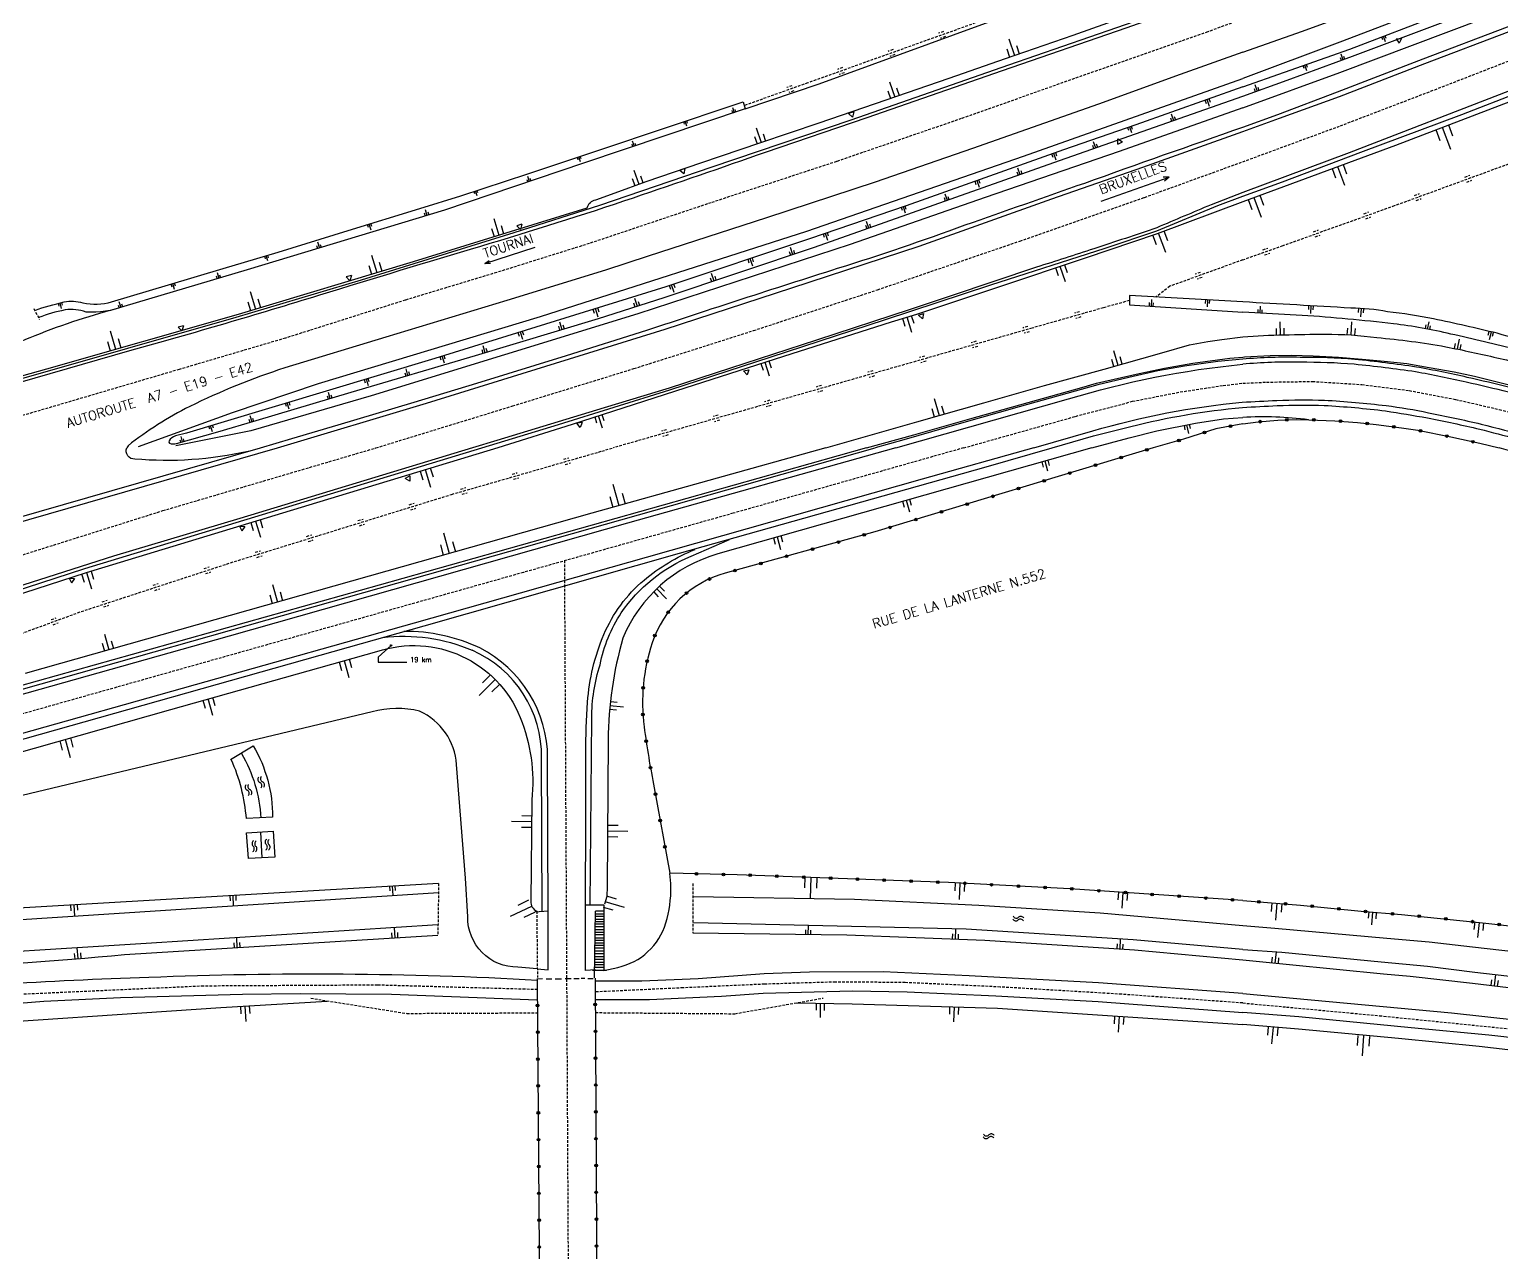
# Model space of a CAD drawing. Header units: millimetres. Extents: x 120999 to 122000, y 130000 to 131001.
# Drawn here: x 121274 to 121548.2, y 130350.1 to 130577.9 of the extents above; entities that cross this region are included whole.
import ezdxf
from ezdxf.enums import TextEntityAlignment as Align

# ---------------------------------------------------------------- set-up
doc = ezdxf.new("R2010")
doc.units = ezdxf.units.MM
doc.linetypes.add('DASHED', pattern=[0.75, 0.5, -0.25])
doc.layers.get('0').update_dxf_attribs({"linetype": 'CONTINUOUS'})
for name, color, linetype in [('W0001', 6, 'DASHED'), ('W0008', 7, 'CONTINUOUS'), ('W0112', 1, 'DASHED'), ('W0211', 2, 'CONTINUOUS'), ('W0220', 5, 'DASHED'), ('W0322', 7, 'CONTINUOUS'), ('W0471', 7, 'CONTINUOUS'), ('W0515', 5, 'CONTINUOUS'), ('W0851', 7, 'CONTINUOUS'), ('W0984', 7, 'CONTINUOUS'), ('W0989', 7, 'CONTINUOUS')]:
    doc.layers.add(name, color=color, linetype=linetype)
doc.styles.get("Standard").update_dxf_attribs({"font": 'romans.shx', "width": 0.85})

# ---------------------------------------------------------------- blocks, each defined once
blk = doc.blocks.new('BI04')
at = {"layer": 'W0471', "color": 0}
for p, q in [((-1, -0.58), (0, 1.15)), ((0, 1.15), (1, -0.58)), ((-1, -0.58), (1, -0.58))]:
    blk.add_line(p, q, dxfattribs=at)
blk = doc.blocks.new('TP15')
at = {"color": 0}
for p, q in [((0, 1), (0, 0)), ((-0.289, 0.5), (-0.289, 0)), ((0.289, 0.5), (0.289, 0))]:
    blk.add_line(p, q, dxfattribs=at)
blk = doc.blocks.new('TP06')
at = {"layer": 'W0220', "color": 0}
for p, q in [((-0.5, 0.5), (0.5, 0.5)), ((-0.5, -0.5), (0.5, -0.5))]:
    blk.add_line(p, q, dxfattribs=at)
blk = doc.blocks.new('OH01')
at = {"layer": 'W0322', "color": 0}
for radius in [0.25, 0.15]:
    blk.add_circle((0, 0), radius, dxfattribs=at)
blk = doc.blocks.new('BI07')
at = {"layer": 'W0851', "color": 0}
blk.add_circle((0, 0), 0.25, dxfattribs=at)
blk = doc.blocks.new('TP12')
at = {"layer": 'W0515', "color": 0}
for centre, start, end in [((-0.5, 0.625), 216.8699, 323.1301), ((0.5, -0.125), 36.8699, 143.1301), ((0.5, -0.625), 36.8699, 143.1301), ((-0.5, 0.125), 216.8699, 323.1301)]:
    blk.add_arc(centre, 0.625, start, end, dxfattribs=at)

msp = doc.modelspace()

# ---------------------------------------------------------------- linework, layer by layer
at = {"layer": 'W0001'}
for points in [[(121500, 130553.29), (121518.2, 130559.99), (121535.78, 130566.72), (121556.15, 130574.63), (121586.7, 130586.59), (121617.19, 130598.96), (121639.09, 130608.05), (121656.59, 130615.45), (121675.07, 130623.43), (121694.2, 130631.77), (121716.45, 130641.8), (121739.41, 130652.34), (121764.19, 130663.93), (121783.78, 130673.48), (121801.93, 130682.53), (121820.81, 130691.89), (121839.67, 130701.33), (121862.94, 130713.2), (121887.42, 130726.21), (121904.5, 130735.32), (121931.09, 130750)], [(121500, 130579.91), (121493.48, 130577.48), (121472.18, 130570.03), (121447.59, 130561.33), (121424.36, 130553.34), (121400.99, 130545.67), (121378.3, 130538.07), (121361.05, 130532.67), (121344.01, 130527.52), (121321.69, 130520.44), (121301.91, 130514.61), (121252.28, 130500)], [(121338.55, 130500), (121364.01, 130507.81), (121386.61, 130514.77), (121408.88, 130521.85), (121432, 130529.45), (121458.51, 130538.53), (121481.71, 130546.66), (121500, 130553.29)], [(121500, 130512.04), (121504.46, 130512.24), (121512.99, 130512.37), (121522.22, 130511.79), (121531.04, 130510.67), (121539.69, 130509.02), (121547.79, 130507.15), (121556.29, 130505.04), (121563.83, 130503.11), (121572.89, 130500.84), (121576.28, 130500)], [(121448.03, 130500), (121462.49, 130504.07), (121468.88, 130505.87), (121479.5, 130508.67), (121488.35, 130510.41), (121496.39, 130511.62), (121500, 130512.04)], [(121448.03, 130500), (121405.1, 130487.82), (121366.01, 130476.79), (121312.62, 130461.72), (121255.1, 130445.48), (121201.43, 130430.32), (121149.53, 130416.42), (121101.28, 130404.88), (121064.6, 130396.99), (121032.17, 130390.64), (121014.04, 130387.13), (121000, 130384.36)], [(121000, 130416.87), (121015.79, 130419.68), (121060.38, 130428.49), (121130.96, 130443.63), (121189.84, 130457.49), (121237.58, 130470.44), (121268.48, 130478.74), (121298.85, 130488.31), (121338.55, 130500)], [(121368.62, 130399.09), (121338.81, 130399.92), (121306.43, 130399.74), (121272.4, 130398.19), (121232.54, 130394.66), (121186.41, 130389.36), (121145.84, 130384.19), (121108.2, 130379.53), (121086.53, 130376.73), (121068.94, 130379.45), (121047.19, 130373.65), (121000, 130360.85)], [(121500, 130396.59), (121477.41, 130398.22), (121454.85, 130399.57), (121437.14, 130400.4), (121424.16, 130400.5), (121410.94, 130400.1), (121395.75, 130399.41), (121379.39, 130398.64)], [(121500, 130396.59), (121508.17, 130395.84), (121525.52, 130394.22), (121551.82, 130391.57), (121582.07, 130387.99), (121611.39, 130383.97), (121639.61, 130379.48), (121668.9, 130374.31), (121699.16, 130368.2), (121731.48, 130361.11), (121759.97, 130354.46), (121785.23, 130348.14), (121811.03, 130341.21), (121837.22, 130333.72), (121861.85, 130326.18), (121885.17, 130318.65), (121911.02, 130309.86), (121933.81, 130301.92), (121950.9, 130295.64), (121964.18, 130290.67), (121974.98, 130286.43), (121987.32, 130281.48), (122000, 130276.37)]]:
    msp.add_lwpolyline(points, dxfattribs=at)
msp.add_lwpolyline([(121356.9, 130250, 0.145243), (121374.68, 130310.35, -0.002797), (121374.43, 130342.77), (121373.7, 130478.96)], format="xyb", dxfattribs=at)
at = {"layer": 'W0008'}
for points in [[(121500, 130559.74), (121506.57, 130562.1), (121517.66, 130566.35), (121533.63, 130572.45), (121549.31, 130578.42), (121567.64, 130585.5), (121581.18, 130590.91), (121601.22, 130599.06), (121623.35, 130608.23), (121644.9, 130617.11), (121665.56, 130626.06), (121687.92, 130635.83), (121697.83, 130640.21), (121710.46, 130645.84), (121735.86, 130657.39), (121753.49, 130665.76), (121782.83, 130680.06), (121805.88, 130691.53), (121840.76, 130708.78), (121851.92, 130714.34), (121867.63, 130722.69), (121900.56, 130740.19), (121918.55, 130750)], [(121941.85, 130750), (121938.5, 130748.11), (121920.63, 130738.29), (121913.87, 130734.36), (121892.84, 130723.07), (121866.54, 130709.12), (121850.76, 130700.78), (121826.09, 130688.54), (121788.57, 130669.78), (121773.89, 130662.54), (121746.77, 130650.06), (121712.16, 130633.83), (121665.78, 130613.56), (121638.36, 130601.91), (121619.39, 130594.17), (121602.58, 130587.17), (121581.15, 130578.64), (121549.7, 130566.52), (121519.84, 130554.96), (121500, 130547.58)], [(121500, 130558.96), (121506.84, 130561.41), (121518.02, 130565.44), (121533.96, 130571.6), (121549.63, 130577.58), (121567.87, 130584.78), (121581.51, 130590.07), (121601.56, 130598.22), (121623.7, 130607.39), (121645.26, 130616.28), (121665.92, 130625.23), (121688.28, 130635), (121698.28, 130639.27), (121710.83, 130645.02), (121736.24, 130656.57), (121753.95, 130664.9), (121783.23, 130679.25), (121806.28, 130690.72), (121841.16, 130707.97), (121852.34, 130713.54), (121868.06, 130721.89), (121900.99, 130739.39), (121920.44, 130750)], [(121407.35, 130563.13), (121421.09, 130567.78), (121451.43, 130578.89), (121484.07, 130590.61), (121500, 130596.4)], [(121500, 130573.69), (121511.15, 130577.64), (121523.04, 130581.94), (121541.35, 130588.81), (121556.07, 130594.64)], [(121320.19, 130500), (121347.94, 130508.35), (121392.44, 130522.1), (121416.02, 130529.8), (121439.74, 130537.57), (121464.48, 130546.36), (121481.41, 130552.26), (121500, 130558.96)], [(121500, 130516.5), (121495.39, 130516.1), (121489.17, 130515.2), (121484.17, 130514.33), (121478.77, 130513.1), (121473.01, 130511.73), (121458.35, 130507.66), (121447.64, 130504.59), (121436.91, 130501.51), (121431.56, 130500)], [(121000, 130424.77), (121046.96, 130433.37), (121122.39, 130448.91), (121153.41, 130456.1), (121195.57, 130466.25), (121209.25, 130469.59), (121266.93, 130484.68), (121320.19, 130500)], [(121000, 130425.65), (121046.79, 130434.23), (121122.2, 130449.76), (121153.21, 130456.95), (121195.36, 130467.1), (121209.03, 130470.43), (121266.7, 130485.52), (121317.03, 130500)], [(121146.88, 130420.31), (121177.91, 130428.39), (121205.93, 130436.2), (121318.3, 130467.99), (121390.33, 130488.34), (121431.56, 130500)], [(121435.38, 130500), (121385.38, 130486), (121311.19, 130464.92), (121233.75, 130443.12), (121196.23, 130432.49), (121153.39, 130420.83)], [(121219.9, 130430.69), (121267.86, 130444.34), (121333.41, 130462.9), (121347.51, 130466.87), (121395.11, 130480.39), (121452.21, 130496.44), (121464.5, 130500)], [(121461.1, 130500), (121440.28, 130494.17), (121388.86, 130479.57), (121345.68, 130467.35), (121267.95, 130445.46), (121221.73, 130432.13)], [(121368.57, 130402.95), (121370.63, 130402.75), (121370.63, 130413.71), (121368.12, 130413.51)], [(121377.62, 130414.88), (121380.99, 130414.88), (121380.99, 130402.75)], [(121379.27, 130401.26), (121379.43, 130413.72)], [(121379.43, 130413.78), (121380.99, 130413.78)], [(121379.4, 130411.31), (121380.99, 130411.31)], [(121379.4, 130410.85), (121380.99, 130410.85)], [(121379.41, 130412.19), (121380.99, 130412.19)], [(121379.41, 130411.76), (121380.99, 130411.76)], [(121379.42, 130412.74), (121380.99, 130412.74)], [(121379.43, 130413.23), (121380.99, 130413.23)], [(121379.36, 130408.31), (121380.99, 130408.31)], [(121379.37, 130408.76), (121380.99, 130408.76)], [(121379.38, 130409.81), (121380.99, 130409.81)], [(121379.38, 130409.35), (121380.99, 130409.35)], [(121379.39, 130410.29), (121380.99, 130410.29)], [(121397.59, 130409.63), (121426.25, 130409.27), (121451.94, 130408.28), (121479.87, 130406.47), (121500, 130404.64)], [(121379.32, 130405.27), (121380.99, 130405.27)], [(121379.33, 130405.79), (121380.99, 130405.79)], [(121379.34, 130406.84), (121380.99, 130406.84)], [(121379.34, 130406.32), (121380.99, 130406.32)], [(121379.35, 130407.36), (121380.99, 130407.36)], [(121379.36, 130407.82), (121380.99, 130407.82)], [(121378.91, 130402.73), (121381.52, 130402.73)], [(121379.3, 130403.74), (121380.99, 130403.74)], [(121379.3, 130403.28), (121380.99, 130403.28)], [(121379.31, 130404.75), (121380.99, 130404.75)], [(121379.31, 130404.2), (121380.99, 130404.2)], [(121500, 130404.64), (121508.71, 130403.76), (121526.25, 130402.01), (121531.19, 130401.56), (121542.8, 130400.29), (121559.8, 130398.21)], [(121368.62, 130401.1), (121369.57, 130401.17)], [(121370.26, 130401.1), (121371.28, 130401.1)], [(121371.93, 130401.11), (121373.08, 130401.11)], [(121373.76, 130401.15), (121374.89, 130401.15)], [(121375.43, 130401.17), (121376.42, 130401.17)], [(121376.8, 130401.21), (121377.46, 130401.21)], [(121378.04, 130401.17), (121379.01, 130401.17)], [(121500, 130398.33), (121473.14, 130400.37), (121449.07, 130401.67), (121433.06, 130402.4), (121419.33, 130402.33), (121410.84, 130402.05), (121398.55, 130401.11), (121388.08, 130400.66), (121379.45, 130400.66)], [(121085.6, 130375.05), (121121.5, 130379.41), (121160.78, 130384.34), (121200.63, 130389.33), (121238.97, 130393.91), (121276.68, 130396.93), (121290.98, 130397.63), (121313.69, 130398.21), (121324.4, 130398.33), (121341.43, 130398.21), (121368.59, 130397.16)], [(121379.37, 130397.24), (121389.47, 130397.24), (121402.93, 130397.87), (121410.69, 130398.45), (121427.3, 130398.88), (121437.49, 130398.66), (121454.03, 130397.94), (121473.08, 130396.87), (121500, 130394.82)], [(121500, 130398.33), (121538.91, 130394.75), (121576.16, 130390.65), (121611.08, 130385.88), (121632.05, 130382.57), (121659.94, 130378), (121692.5, 130371.55), (121716.53, 130366.4), (121739.27, 130361.12), (121756.43, 130357.26), (121778.55, 130351.78), (121800.71, 130345.92), (121824.74, 130339.35), (121844.71, 130333.43), (121876.03, 130323.57), (121912.15, 130311.53), (121938.75, 130302.1), (121949.14, 130298.34), (121970.73, 130290.2), (121983.32, 130285.2), (122000, 130278.41)], [(121558.02, 130389.23), (121545.83, 130390.57), (121531.37, 130391.94), (121510.45, 130393.99), (121500, 130394.82)]]:
    msp.add_lwpolyline(points, dxfattribs=at)
for points in [[(121226.35, 130500), (121234.31, 130502.02), (121257.34, 130507.97), (121292.72, 130518.12, 0.006868), (121328.1, 130528.5, -0.002577), (121358.05, 130537.57, 0.009286), (121386.49, 130546.6, 0.003056), (121411.13, 130555.1), (121430.06, 130561.51), (121455.24, 130570.27), (121478.27, 130578.22), (121488.75, 130581.9), (121495.17, 130584.06), (121500, 130585.93)], [(121500, 130573.69), (121488.37, 130569.55), (121473.17, 130564.02), (121449.68, 130555.76), (121431.53, 130549.47), (121411.29, 130542.83), (121389.26, 130535.73), (121381.32, 130533.13), (121362.92, 130527.42), (121340.36, 130520.63), (121321.54, 130514.88, 0.035901), (121303.84, 130507.7, 0.049273), (121292.36, 130500.4, 0.075368), (121292.14, 130500)], [(121317.03, 130500), (121322.86, 130501.72), (121331.49, 130504.29), (121345.64, 130508.53), (121357.35, 130512.05), (121374.06, 130517.19), (121389, 130521.91, -0.003473), (121424.55, 130533.45, 0.012907), (121448.29, 130541.52, 0.000289), (121470.58, 130549.33, -0.001459), (121500, 130559.74)], [(121500, 130547.58), (121494.12, 130545.27, 0.003199), (121484.02, 130541, -0.002635), (121472.29, 130537.09, -0.003223), (121461.57, 130533.64), (121445.68, 130528.34), (121438.09, 130525.8), (121420.62, 130520.07), (121404.59, 130514.83), (121393.19, 130511.14), (121381.04, 130507.44), (121361.09, 130501.36), (121356.53, 130500)], [(121290.13, 130525.88, 0.033091), (121274.04, 130520.48, 0.013964), (121267.76, 130517.78, -0.137006), (121263.77, 130517.45, 0.05827), (121258.96, 130518.53, 2.41543)], [(121435.38, 130500), (121467.55, 130509.11, -0.050141), (121500, 130515.57)], [(121597.38, 130500, -0.022304), (121581.64, 130503.28, -0.006165), (121571.11, 130505.91, -0.001635), (121562, 130508.18, 0.001216), (121549.76, 130511.25, 0.004888), (121541.85, 130513.13, 0.010985), (121532.37, 130515.06, 0.011285), (121520.88, 130516.47, 0.022684), (121510.72, 130516.86, 0.030022), (121500, 130516.5, 0.030022)], [(121591.99, 130500, -0.013029), (121581.42, 130502.39, -0.006157), (121570.88, 130505.02, -0.001634), (121561.77, 130507.29, 0.001216), (121549.54, 130510.36, 0.004888), (121541.65, 130512.23, 0.010967), (121532.22, 130514.16, 0.011262), (121520.8, 130515.56, 0.022702), (121510.71, 130515.94, 0.030311), (121500, 130515.57, 0.030311)], [(121461.1, 130500), (121472.08, 130503.16, -0.047781), (121499.88, 130508.51, -0.049193)], [(121464.5, 130500), (121472.22, 130502.21), (121479.18, 130504, -0.03784), (121499.94, 130507.53)], [(121499.88, 130508.51, -0.002433), (121506.38, 130508.84, -0.01658), (121515.23, 130508.88, -0.018706), (121526.73, 130507.86, -0.025381), (121534.62, 130506.54, -0.00906), (121544.4, 130504.44, -0.000258), (121561.98, 130499.91, 0.872547)], [(121499.94, 130507.53, -0.002432), (121506.42, 130507.86, -0.016552), (121515.2, 130507.9, -0.018697), (121526.62, 130506.88, -0.005508), (121534.42, 130505.58, -0.009061), (121544.16, 130503.49, 0.002606), (121557.82, 130500, -0.000258)], [(121356.53, 130500), (121313.2, 130486.87), (121289.68, 130479.84), (121261.99, 130471.02), (121242.95, 130464.28, -0.023501), (121238.58, 130462.97), (121227.63, 130459.62), (121190.3, 130449.9), (121139.5, 130437.71), (121096.52, 130428.05), (121064.89, 130421.33)], [(121314.72, 130499.33, -0.078141), (121293.63, 130497.92, -0.575444), (121292.15, 130500, -0.575444)], [(121378.43, 130414.89), (121378.73, 130449.65, -0.072753), (121380.28, 130459.61, -0.091604), (121384.24, 130469.3, -0.142893), (121397.27, 130479.83), (121404.4, 130482.92)], [(121379.43, 130402.74), (121377.55, 130402.66), (121377.62, 130443.2, -0.016924), (121377.96, 130452.6, -0.083418), (121381, 130465.22, -0.117453), (121388.48, 130475.35, -0.079272), (121398, 130481.08, -0.229213)], [(121357.89, 130462.72, 0.113571), (121343.72, 130465.82, -7.932689)], [(121339.74, 130464.66, -0.13345), (121356.46, 130462.3, -0.300417)], [(121369.5, 130413.71), (121369.4, 130442.17, 0.302103), (121356.46, 130462.3, 0.451518)], [(121370.63, 130413.71), (121370.53, 130442.17, 0.282258), (121357.89, 130462.72, 7.367165)], [(121021.51, 130376.78), (121081.52, 130392.83), (121085.26, 130378.14), (121171.91, 130389.36), (121240.33, 130397.93, -0.015272), (121296.23, 130401.4, -0.023853), (121368.61, 130400.87, -3.252177)]]:
    msp.add_lwpolyline(points, format="xyb", dxfattribs=at)
at = {"layer": 'W0112'}
for points in [[(121274.78, 130525.96), (121275.85, 130523.94)], [(121350.22, 130418.88), (121350.07, 130409.24)], [(121397.57, 130418.86), (121397.59, 130409.63)], [(121368.49, 130413.7), (121368.62, 130401.31)], [(121326.39, 130397.48), (121344.28, 130394.65), (121368.62, 130394.76)], [(121379.44, 130394.8), (121405.39, 130394.59), (121421.88, 130397.51)]]:
    msp.add_lwpolyline(points, dxfattribs=at)
at = {"layer": 'W0211'}
for points in [[(121500, 130567.22), (121507.81, 130569.96), (121519.98, 130574.26), (121537.19, 130580.84), (121567.39, 130592.34), (121584.71, 130599.03), (121601.18, 130605.92), (121620.6, 130613.97), (121639.4, 130621.84)], [(121500, 130565.5), (121508.3, 130568.5), (121520.46, 130572.97), (121537.84, 130579.5), (121567.83, 130590.98), (121585.38, 130597.77), (121601.77, 130604.52), (121621.2, 130612.59), (121640.09, 130620.35)], [(121639.82, 130600.18), (121625.3, 130594.17), (121598.71, 130583.24), (121587.18, 130578.67), (121567.43, 130571.18), (121552.84, 130565.66), (121528.44, 130556.3), (121500, 130545.8)], [(121500, 130567.22), (121480.12, 130560.15), (121466.62, 130555.49), (121437.34, 130545.08), (121419.31, 130538.93), (121392.55, 130529.99), (121349.48, 130516.62), (121309.62, 130504.69)], [(121500, 130545.8), (121484.06, 130539.88), (121470.63, 130535.31), (121454.5, 130529.96), (121439.24, 130524.87), (121434.54, 130523.4), (121414.49, 130517.01), (121396.07, 130511.11), (121375.07, 130504.35), (121361.24, 130500)], [(121500, 130527.18), (121478.89, 130528.36), (121478.93, 130526.66), (121500, 130525.26)], [(121422.37, 130500), (121439.28, 130504.83), (121451.77, 130508.37), (121463.07, 130511.59), (121474.17, 130514.68), (121484.94, 130517.73), (121490.11, 130519.18), (121493.48, 130519.83), (121496.09, 130520.21), (121500, 130520.66)], [(121471.91, 130500), (121478.87, 130501.88), (121484.04, 130503.2), (121491.21, 130504.63), (121496.46, 130505.39), (121500, 130505.67)], [(121361.24, 130500), (121326.04, 130489.31), (121284.57, 130476.7), (121259.01, 130468.49), (121241.37, 130462.57), (121236.81, 130461.05), (121198.06, 130450.41), (121166.53, 130442.68), (121139.75, 130436.19), (121089.76, 130425.11), (121068.01, 130420.43)], [(121422.37, 130500), (121378.75, 130487.83), (121273.2, 130457.95)], [(121350.22, 130418.88), (121273, 130414.3), (121222.39, 130411.28), (121198.06, 130409.54), (121158.18, 130404.95), (121121.47, 130399.26), (121092.51, 130393.73)]]:
    msp.add_lwpolyline(points, dxfattribs=at)
for points in [[(121221.58, 130500), (121236.56, 130503.76), (121254.13, 130508.25), (121277.25, 130514.72), (121312.95, 130524.9), (121345.55, 130534.71), (121357.77, 130538.48), (121377.9, 130544.74, -0.287922), (121379.49, 130546.22), (121383.1, 130547.52), (121388.85, 130549.61), (121399.25, 130553.13), (121410.06, 130556.79), (121421.13, 130560.56), (121433.6, 130564.8), (121445.31, 130568.84), (121455.83, 130572.54), (121468.43, 130576.9), (121480.47, 130581.15), (121487.6, 130583.73), (121500, 130588.18)], [(121274.97, 130525.59, -0.031726), (121280.46, 130527.19, -0.124115), (121283.95, 130527.03, 0.124051), (121289.3, 130527.19), (121299.9, 130530.34), (121310.08, 130533.38), (121320.31, 130536.44), (121333.37, 130540.47), (121346.69, 130544.6), (121354.34, 130546.94), (121366.82, 130551.03), (121381.39, 130555.89), (121391.34, 130559.25), (121406.95, 130564.47), (121407.35, 130563.13)], [(121309.62, 130504.69), (121303.27, 130502.75), (121301.17, 130502.25, 0.155118), (121299.99, 130501.28, 0.330188), (121300.06, 130500.87, 0.150238), (121301.38, 130500.79), (121309.06, 130503), (121316.2, 130505.07), (121333.9, 130510.4), (121357.11, 130517.23), (121380.03, 130524.12), (121392.25, 130527.99), (121420.21, 130537.4), (121464.85, 130553.15), (121500, 130565.5)], [(121407.35, 130563.13), (121377.21, 130553.01), (121351.34, 130544.27), (121314.53, 130533.14), (121291.6, 130526.36, -0.105093), (121284.55, 130525.29, 0.124786), (121280.62, 130525.69, 0.039531), (121275.68, 130524.27, 0.039531)], [(121575.43, 130512.88, 0.032605), (121562.66, 130517.16, -0.004794), (121547.38, 130521.34, 0.009464), (121535.57, 130524.02, 0.025584), (121526.98, 130525.35, 0.045822), (121520.15, 130526.03, 0.00083), (121500, 130527.18, 0.00083)], [(121574.66, 130511, 0.043136), (121564.42, 130514.61, -0.009723), (121551.26, 130518.28, 0.005527), (121538.77, 130521.2, 0.03031), (121528.08, 130523.11, 0.013465), (121511.1, 130524.66), (121500, 130525.26)], [(121500, 130520.66, -0.020434), (121507.73, 130521.05, -0.011143), (121515.4, 130521.15, -0.03628), (121525, 130520.55, -0.022546), (121537.85, 130518.84, -0.008002), (121547.36, 130516.78, -0.008681), (121556.73, 130514.47, 0.002195), (121566.8, 130511.69, 0.122467), (121574.66, 130511)], [(121512.29, 130505.25, 0.044754), (121500, 130505.67, 0.044754)], [(121471.91, 130500), (121402.2, 130480.24, 0.22892), (121384.53, 130464.54, 0.066477), (121381.79, 130445.58), (121381.6, 130418.27), (121381.53, 130416.4), (121381.11, 130414.97)], [(121190.43, 130420.25), (121236.53, 130433.19), (121300.35, 130451.27), (121338.73, 130462.06, -0.396839), (121365.41, 130449.79, -0.12188), (121367.58, 130434.41), (121367.37, 130415.55, 0.285377), (121368.49, 130413.7, 0.669391)], [(121368.56, 130402.96), (121364.95, 130403.27, -0.423187), (121355.65, 130412.63), (121355.25, 130419.87), (121353.57, 130441, 0.277252), (121346.67, 130450.94, 0.128325), (121337.81, 130450.8), (121266.83, 130433.88), (121253.5, 130430.73), (121199.66, 130420.36)], [(121380.99, 130402.66), (121383.62, 130403.23, 0.272234), (121392.56, 130411.51, 0.079677), (121393.47, 130418.23, 0.020582), (121393.3, 130420.69, -1.310973)], [(121095.04, 130383.15), (121109.28, 130385.84, -0.01897), (121193.79, 130398.48, -0.017309), (121252.3, 130402.94, 0.013365), (121291.71, 130405.62), (121350.07, 130409.24)]]:
    msp.add_lwpolyline(points, format="xyb", dxfattribs=at)
at = {"layer": 'W0220'}
for points in [[(121500, 130597.21), (121480.97, 130590.27), (121455.14, 130580.91), (121419, 130567.98), (121407.16, 130563.77)], [(121500, 130535.01), (121507.38, 130537.64), (121527.98, 130545.01), (121576.29, 130562.69), (121617.17, 130577.61)], [(121500, 130535.01), (121486.43, 130530.1), (121483.85, 130528.08)], [(121478.91, 130527.44), (121474.05, 130526.09), (121460.79, 130522.31), (121382.72, 130500)], [(121130.28, 130420.39), (121185.41, 130435.9), (121218.19, 130446.22), (121246.33, 130455.85), (121283.64, 130469.51), (121311.45, 130478.6), (121352.64, 130491.33), (121380.63, 130499.4), (121382.72, 130500)]]:
    msp.add_lwpolyline(points, dxfattribs=at)
at = {"layer": 'W0322'}
for points in [[(121899.53, 130750), (121889.16, 130744.42), (121863.09, 130730.32), (121854.01, 130725.56), (121840.79, 130718.46), (121799.62, 130697.81), (121783.62, 130689.82), (121759.97, 130678.42), (121741.18, 130669.44), (121725.18, 130661.8), (121704.86, 130652.64), (121670.79, 130637.29), (121633.57, 130621.4), (121588.98, 130602.9), (121572.7, 130596.43), (121546.99, 130586.64), (121518.13, 130575.6), (121500, 130568.82)], [(121500, 130563.32), (121518.08, 130569.93), (121551.97, 130582.68), (121592.34, 130598.76), (121624.52, 130612.05), (121649.15, 130622.37), (121674.87, 130633.33), (121710.83, 130649.58), (121755.33, 130670.5), (121803.7, 130694.3), (121827.34, 130706.15), (121851.25, 130717.91), (121884.25, 130735.34), (121911.54, 130750)], [(121500, 130546.87), (121507.39, 130549.56), (121522.04, 130555.06), (121540.84, 130562.12), (121584.3, 130578.98), (121615.96, 130591.83), (121633.27, 130598.88), (121669.82, 130614.69), (121708.42, 130631.41), (121755.1, 130653.25), (121788.12, 130668.83), (121813.4, 130681.68), (121857.13, 130703.4), (121900.28, 130726.26), (121943.08, 130750)], [(121500, 130586.4), (121486.55, 130581.72), (121456.35, 130571.3), (121427, 130561.03), (121401.13, 130552.29), (121380.2, 130545.14), (121364.24, 130540.03), (121335.78, 130531.24), (121312.43, 130524.29), (121272.07, 130512.76), (121258.1, 130508.66), (121239.08, 130503.61), (121224.46, 130500)], [(121294.29, 130500.23), (121311.8, 130506.6), (121327.82, 130512.01), (121369.21, 130524.46), (121418.83, 130540.39), (121459.18, 130554.32), (121500, 130568.82)], [(121500, 130563.32), (121476.98, 130555.2), (121452.06, 130546.61), (121426.91, 130537.87), (121387.3, 130524.98), (121337.68, 130509.72), (121315.21, 130503.2), (121301.26, 130500.38)], [(121358.26, 130500), (121372.55, 130504.35), (121393.26, 130510.78), (121412.17, 130516.95), (121433.27, 130523.83), (121453.06, 130530.35), (121474.36, 130537.2), (121483.99, 130540.4), (121495.36, 130545.16), (121500, 130546.87)], [(121429.95, 130500), (121438.72, 130502.44), (121449.18, 130505.39), (121460.04, 130508.44), (121470.04, 130511.25), (121472.76, 130512.07), (121480.7, 130513.88), (121485.45, 130514.86), (121490.71, 130515.8), (121497.62, 130516.69), (121500, 130516.9)], [(121500, 130516.9), (121500.32, 130516.93), (121505.12, 130517.21), (121509.1, 130517.24), (121513.12, 130517.15), (121517.83, 130516.9), (121522.27, 130516.54), (121526.35, 130516.17), (121530.6, 130515.69), (121534.74, 130514.99), (121539.42, 130514.14), (121543.16, 130513.35), (121550.65, 130511.47), (121555.3, 130510.25), (121560.95, 130508.79), (121568.22, 130506.94), (121574.91, 130506.09)], [(121500, 130504.48), (121495.02, 130503.55), (121488.95, 130501.61), (121483.33, 130500)], [(121500, 130504.48), (121502.86, 130504.84), (121506.55, 130505.18), (121509.95, 130505.3), (121512.34, 130505.25), (121517.18, 130505.06), (121521.37, 130504.75), (121524.87, 130504.37), (121529.56, 130503.74), (121532.62, 130503.29), (121538.78, 130502.05), (121544.19, 130500.87), (121547.76, 130500)], [(121065.18, 130420.53), (121089.24, 130425.88), (121153.85, 130440.46), (121223.64, 130458.19), (121247.07, 130464.98), (121260.06, 130469.64), (121284.3, 130477.54), (121358.26, 130500)], [(121429.95, 130500), (121414.11, 130495.56), (121339.13, 130474.44), (121254.11, 130450.57)], [(121555.61, 130497.77), (121547.76, 130500)], [(121500, 130415.67), (121467.82, 130417.88), (121445.19, 130419.04), (121405.84, 130420.48), (121393.26, 130420.75)], [(121500, 130415.67), (121510.8, 130414.84), (121522.06, 130413.69), (121529.61, 130413.09), (121545.31, 130411.49), (121554.65, 130410.43)], [(121369.04, 130341.58), (121368.61, 130401.14)], [(121379.38, 130401.2), (121379.68, 130341.32)]]:
    msp.add_lwpolyline(points, dxfattribs=at)
msp.add_lwpolyline([(121483.33, 130500), (121431.5, 130484.34), (121403.61, 130476.64, 0.250821), (121389.98, 130463.66, 0.112429), (121388.5, 130448.04, 0.017942), (121390.4, 130436.64), (121393.26, 130420.75)], format="xyb", dxfattribs=at)
at = {"layer": 'W0515'}
for points in [[(121311.46, 130441.92), (121315.69, 130444.48, -0.135326), (121319.27, 130431.19), (121314.41, 130430.93, 0.087453), (121311.59, 130441.92, -1.591844)], [(121313.51, 130443.08, -0.117526), (121317.09, 130431.06, -4.609224)], [(121092.98, 130391.36, -0.007093), (121132.7, 130398.63, -0.015231), (121183.82, 130405.43, -0.012355), (121220.63, 130408.93, -0.002399), (121266.68, 130411.77), (121350.2, 130417.15)], [(121350.04, 130411.14), (121295.76, 130407.67), (121252.15, 130404.96), (121214.32, 130402.43), (121186.86, 130399.9, 0.017421), (121148.4, 130395, -0.001448), (121119.76, 130390.42, 0.017917), (121094.34, 130385.49, 0.269276)], [(121085.6, 130375.05), (121085.52, 130373.89), (121086.85, 130369.48, 0.293119), (121090.32, 130368.06), (121124.57, 130374.59), (121157.52, 130380.24), (121183.79, 130383.98), (121223.29, 130388.88), (121256.24, 130392.16), (121309.66, 130395.76), (121329.44, 130396.91)]]:
    msp.add_lwpolyline(points, format="xyb", dxfattribs=at)
msp.add_lwpolyline([(121314.43, 130428.28), (121319.42, 130428.58), (121319.72, 130423.77), (121314.79, 130423.48)], close=True, dxfattribs=at)
for points in [[(121317.04, 130428.4), (121317.28, 130423.65)], [(121397.68, 130416.45), (121427.69, 130415.91), (121450.86, 130414.83), (121473.48, 130413.39), (121500, 130411)], [(121500, 130406.55), (121479.6, 130408.35), (121448.52, 130410.33), (121397.77, 130411.51)], [(121500, 130411), (121506, 130410.52), (121526.83, 130408.65), (121534.77, 130407.97), (121542.81, 130407.06), (121559.74, 130405.11)], [(121500, 130406.55), (121507.27, 130406.03), (121525.78, 130404.25), (121534.45, 130403.48), (121543.26, 130402.34), (121557.33, 130400.75)], [(121416.98, 130396.61), (121427.26, 130396.44), (121454.35, 130395.63), (121500, 130392.58)], [(121555.77, 130387.15), (121544.08, 130388.5), (121529.01, 130390), (121510.43, 130391.69), (121500, 130392.58)]]:
    msp.add_lwpolyline(points, dxfattribs=at)
at = {"layer": 'W0851'}
msp.add_lwpolyline([(121341.36, 130463.19), (121338.98, 130461.01), (121338.98, 130460.1), (121344.3, 130460.1)], dxfattribs=at)
at = {"layer": 'W0984'}
for points in [[(121473.63, 130545.98), (121486.31, 130550.44), (121485.41, 130549.7)], [(121486.31, 130550.44), (121485.16, 130550.45)], [(121358.83, 130534.36), (121368.2, 130537.4)], [(121358.83, 130534.36), (121359.64, 130534.88)], [(121358.83, 130534.36), (121359.9, 130534.41)]]:
    msp.add_lwpolyline(points, dxfattribs=at)

# ---------------------------------------------------------------- block references
at = {"layer": 'W0211'}
for p, xscale, yscale, zscale, rotation in [((121457.48, 130573.11), 3.275147204512635, 3.275147204512635, 3.275147204512635, 19.07962003296206), ((121526.24, 130576.66), 1.106763987909993, 1.106763987909993, 1.106763987909993, 200.9051324034679), ((121518.67, 130572.31), 1.134653927602903, 1.134653927602903, 1.134653927602903, 20.18823513993163), ((121511.58, 130571.29), 1.144528075170448, 1.144528075170448, 1.144528075170448, 199.4800605637371), ((121435.2, 130565.35), 3.009504445193652, 3.009504445193652, 3.009504445193652, 18.99636483944287), ((121502.68, 130566.47), 1.284755076812388, 1.284755076812388, 1.284755076812388, 19.86900096315934), ((121493.39, 130564.87), 1.357071906800275, 1.357071906800275, 1.357071906800275, 199.5590386144815), ((121405.27, 130562.43), 1.010299165802718, 1.010299165802718, 1.010299165802718, 18.55433171660685), ((121487.12, 130560.97), 1.319758436682913, 1.319758436682913, 1.319758436682913, 19.35689554028507), ((121396.16, 130560.86), 0.9825811549525003, 0.9825811549525, 0.9825811549525, 198.5068083221961), ((121410.33, 130556.88), 2.902810470827894, 2.902810470827894, 2.902810470827894, 18.80908908858983), ((121478.95, 130559.75), 1.144829862957447, 1.144829862957447, 1.144829862957447, 199.0725520282074), ((121537.21, 130559.67), 4.365604526509646, 4.365604526509647, 4.365604526509647, 200.9813510900358), ((121386.64, 130556.18), 1.065531505127003, 1.065531505127003, 1.065531505127003, 18.5543317163618), ((121472.58, 130555.87), 1.301660787595853, 1.301660787595853, 1.301660787595853, 19.35689554044664), ((121376.34, 130554.21), 1.002371548461102, 1.002371548461102, 1.002371548461102, 198.4533703106923), ((121464.81, 130554.84), 1.326534961307391, 1.326534961307391, 1.326534961307391, 199.570587536537), ((121367.11, 130549.6), 1.09052299206734, 1.09052299206734, 1.09052299206734, 18.66750524789082), ((121387.52, 130549.13), 2.764499964700359, 2.764499964700359, 2.764499964700359, 20.03606538865087), ((121458.51, 130550.91), 1.301234808674355, 1.301234808674355, 1.301234808674355, 19.42896033309329), ((121517.75, 130552.35), 3.740716968184589, 3.740716968184589, 3.740716968184589, 200.2742945662531), ((121357.1, 130547.85), 0.9545499117163198, 0.9545499117163199, 0.9545499117163199, 198.1340770219693), ((121450.51, 130549.76), 1.331366123258696, 1.331366123258696, 1.331366123258696, 199.5705875364408), ((121444.94, 130546.13), 1.265712324430135, 1.265712324430135, 1.265712324430135, 19.42896033308611), ((121502.17, 130546.6), 3.940091475116851, 3.940091475116851, 3.940091475116851, 200.2742945660959), ((121348.05, 130543.28), 1.192633787799186, 1.192633787799186, 1.192633787799186, 16.81874547765797), ((121361.44, 130539.62), 3.220522144201628, 3.220522144201628, 3.220522144201628, 17.27353607491715), ((121430.32, 130540.97), 1.31888547628896, 1.31888547628896, 1.31888547628896, 19.4289603329897), ((121436.79, 130544.89), 1.235045738497964, 1.235045738497964, 1.235045738497964, 198.8375931418092), ((121337.28, 130541.68), 1.163193305582481, 1.163193305582481, 1.163193305582481, 197.2240751909752), ((121422.27, 130539.94), 1.377750746228112, 1.377750746228112, 1.377750746228112, 198.8375931416297), ((121484.34, 130539.99), 3.853644541226728, 3.853644541226728, 3.853644541226728, 200.3661710215506), ((121328, 130537.22), 1.225841344569156, 1.225841344569156, 1.225841344569156, 16.81874547771585), ((121416.15, 130536.04), 1.417105472504898, 1.417105472504898, 1.417105472504898, 18.59664042545903), ((121318.1, 130535.78), 1.00589179056374, 1.00589179056374, 1.00589179056374, 196.6426631685345), ((121338.68, 130532.64), 3.427862085407098, 3.427862085407098, 3.427862085407098, 16.7382731602445), ((121408.26, 130535.24), 1.455126599660559, 1.455126599660559, 1.455126599660559, 198.4616538257841), ((121466.03, 130533.78), 3.030147182384458, 3.030147182384458, 3.030147182384458, 198.345073541854), ((121309.26, 130531.58), 1.113360260283513, 1.113360260283513, 1.113360260283513, 16.47912616064241), ((121401.47, 130531.1), 1.512146502319887, 1.512146502319887, 1.512146502319887, 18.59664042550984), ((121300.72, 130530.59), 1.121338762244993, 1.121338762244993, 1.121338762244993, 196.6053063657443), ((121316.1, 130525.85), 3.420756960212935, 3.420756960212935, 3.420756960212935, 16.73827316015443), ((121393.62, 130530.35), 1.491110857286965, 1.491110857286965, 1.491110857286965, 198.4616538252694), ((121279.7, 130527.02), 1.082525865186853, 1.082525865186853, 1.082525865186853, 193.6117643761955), ((121291.02, 130526.15), 1.198179711924222, 1.198179711924222, 1.198179711924222, 18.60002369568798), ((121379.45, 130525.93), 1.634514088169052, 1.634514088169052, 1.634514088169052, 197.2446272023596), ((121387.19, 130526.39), 1.547192518754335, 1.547192518754335, 1.547192518754335, 17.59942325980348), ((121482.93, 130526.4), 1.257156275094781, 1.257156275094781, 1.257156275094781, 356.1837146504971), ((121493.5, 130527.54), 1.283019341701163, 1.283019341701163, 1.283019341701163, 176.7893307902122), ((121503.18, 130525.09), 1.333161280972157, 1.333161280972157, 1.333161280972157, 356.8855936399552), ((121512.76, 130526.46), 1.451136661403353, 1.451136661403353, 1.451136661403353, 176.724929745735), ((121522.11, 130525.97), 1.596093511407487, 1.596093511407487, 1.596093511407487, 176.555660172612), ((121373.17, 130522.06), 1.498929677017065, 1.498929677017065, 1.498929677017065, 16.73157563837289), ((121437.5, 130524.33), 3.006018201505271, 3.00601820150527, 3.00601820150527, 197.3347332012647), ((121506.97, 130521.04), 2.462515552907021, 2.462515552907021, 2.462515552907021, 1.011320165507622), ((121520.15, 130521.03), 2.475729059477109, 2.475729059477111, 2.475729059477111, 356.5216963485604), ((121534.4, 130522.14), 1.382568240536428, 1.382568240536428, 1.382568240536428, 349.222204358688), ((121290.02, 130518.36), 3.548809417556108, 3.548809417556108, 3.548809417556108, 15.92102480203264), ((121365.46, 130521.58), 1.448597026317078, 1.448597026317078, 1.448597026317078, 197.2446272025091), ((121539.93, 130518.42), 1.879490131649932, 1.879490131649932, 1.879490131649932, 348.2887693661863), ((121546.33, 130521.6), 1.452061065044866, 1.452061065044866, 1.452061065044866, 166.3105046952134), ((121358.84, 130517.75), 1.405836585829564, 1.405836585829564, 1.405836585829564, 16.73157563802545), ((121476.73, 130515.41), 2.834965842182745, 2.834965842182746, 2.834965842182746, 15.7869929212062), ((121350.89, 130517.06), 1.335139927607458, 1.335139927607458, 1.335139927607458, 197.2446272022931), ((121411.05, 130515.91), 2.687980242320131, 2.687980242320131, 2.687980242320131, 197.7728721797095), ((121336.75, 130512.81), 1.32542811371305, 1.32542811371305, 1.32542811371305, 196.6697162631793), ((121344.44, 130513.5), 1.257657413466015, 1.257657413466015, 1.257657413466015, 16.40516808290658), ((121329.97, 130509.21), 1.228457519565101, 1.228457519565101, 1.228457519565101, 16.74595262943187), ((121443.45, 130506.01), 3.287020579936119, 3.287020579936119, 3.287020579936119, 15.83582190723535), ((121322.03, 130508.4), 1.216161587539934, 1.216161587539934, 1.216161587539934, 196.6697162631098), ((121307.75, 130504.12), 1.189386156159436, 1.189386156159436, 1.189386156159436, 196.9565840943661), ((121315.4, 130504.84), 1.243646930879574, 1.243646930879574, 1.243646930879574, 16.20231416564775), ((121380.01, 130505.94), 2.376444979829911, 2.376444979829911, 2.376444979829911, 197.8250880096975), ((121489.62, 130504.31), 1.692228051115047, 1.692228051115047, 1.692228051115047, 191.2398821839197), ((121302.46, 130501.1), 1.041480042920956, 1.041480042920957, 1.041480042920957, 16.02901486397054), ((121347.77, 130495.91), 3.473794566108837, 3.473794566108837, 3.473794566108837, 196.900661358421), ((121463.19, 130497.53), 1.971480475622103, 1.971480475622103, 1.971480475622103, 195.8271746998093), ((121383.8, 130489.24), 4.132506779540074, 4.132506779540074, 4.132506779540074, 15.58457778537535), ((121437.35, 130490.2), 2.296870751666843, 2.296870751666844, 2.296870751666844, 195.8271746999754), ((121316.15, 130486.3), 3.165506331402459, 3.165506331402459, 3.165506331402459, 196.9104160266392), ((121352.21, 130480.32), 4.033624784232692, 4.033624784232692, 4.033624784232692, 15.81086643018125), ((121413.32, 130483.39), 2.455772952525451, 2.455772952525451, 2.455772952525451, 195.8271746997254), ((121284.66, 130476.73), 3.201366787934355, 3.201366787934355, 3.201366787934355, 196.910416026589), ((121320.19, 130471.25), 3.455076370678478, 3.455076370678478, 3.455076370678478, 15.81086643023219), ((121390.84, 130473.74), 2.618531645776354, 2.618531645776354, 2.618531645776354, 223.7054498098149), ((121288.81, 130462.37), 3.055582805019838, 3.055582805019838, 3.055582805019838, 15.81086643029419), ((121332.67, 130460.35), 3.318384359898108, 3.318384359898109, 3.318384359898109, 195.696762974446), ((121360.74, 130456.87), 4.209838504028681, 4.209838504028681, 4.209838504028681, 134.8749608352135), ((121307.27, 130453.22), 3.206283044162634, 3.206283044162634, 3.206283044162634, 195.6967629743555), ((121382.14, 130451.97), 2.560278749045386, 2.560278749045386, 2.560278749045386, 264.3319794510111), ((121280.68, 130445.7), 3.564548836965819, 3.564548836965819, 3.564548836965819, 195.813961619542), ((121367.53, 130430.41), 3.710384099787036, 3.710384099787036, 3.710384099787036, 89.36042373484904), ((121381.76, 130428.59), 3.719441334426093, 3.719441334426093, 3.719441334426093, 269.1340204322525), ((121419.63, 130419.97), 3.921565656133815, 3.921565656133815, 3.921565656133815, 177.9106600189255), ((121447.39, 130418.93), 3.047970926264901, 3.047970926264901, 3.047970926264901, 177.0507300648436), ((121311.92, 130416.61), 1.916299510025417, 1.916299510025417, 1.916299510025417, 183.3964451137272), ((121341.64, 130418.37), 1.767606904772065, 1.767606904772065, 1.767606904772065, 183.3964451133645), ((121381.25, 130415.44), 3.771609241964111, 3.771609241964111, 3.771609241964111, 253.4752580933212), ((121477.76, 130417.19), 2.939660252779689, 2.939660252779689, 2.939660252779689, 176.0806709041185), ((121282.32, 130414.85), 2.064365732601097, 2.064365732601097, 2.064365732601097, 183.3964451134176), ((121367.57, 130414.64), 4.366261882243161, 4.366261882243161, 4.366261882243161, 115.6667171856066), ((121506.43, 130415.18), 3.194122322234983, 3.194122322234983, 3.194122322234983, 175.6175201543165), ((121524.25, 130413.52), 2.388879073406937, 2.388879073406937, 2.388879073406937, 175.4025447579757), ((121342.04, 130408.74), 1.886141410691629, 1.886141410691629, 1.886141410691629, 3.544969355196943), ((121419.02, 130409.36), 1.653618989315748, 1.653618989315748, 1.653618989315748, 359.2825314494936), ((121544.1, 130411.61), 2.84144563275293, 2.84144563275293, 2.84144563275293, 174.1922707368596), ((121312.65, 130406.92), 1.824374514949306, 1.824374514949306, 1.824374514949306, 3.544969354956873), ((121446.44, 130408.5), 1.880259085870987, 1.880259085870987, 1.880259085870987, 357.8002741689241), ((121477.09, 130406.65), 1.859081869403084, 1.859081869403085, 1.859081869403085, 356.2830324549253), ((121283, 130404.85), 2.024381702555694, 2.024381702555694, 2.024381702555694, 4.754183137842213), ((121506, 130404.03), 2.079693206635159, 2.079693206635159, 2.079693206635159, 354.1998966173285), ((121546.83, 130399.8), 2.126950074906016, 2.126950074906016, 2.126950074906016, 353.0019240904265), ((121314.18, 130396.02), 2.860718637281003, 2.860718637281003, 2.860718637281003, 183.3338738669675), ((121421.37, 130396.54), 2.622117495687118, 2.622117495687118, 2.622117495687118, 179.0503610847784), ((121446.29, 130395.87), 2.812877649258954, 2.812877649258954, 2.812877649258954, 178.2863412295539), ((121477.07, 130394.11), 2.985330400815261, 2.985330400815261, 2.985330400815261, 176.1739323802359), ((121505.72, 130392.09), 3.113643918689355, 3.113643918689355, 3.113643918689355, 175.1457840740874), ((121522.6, 130390.45), 3.688658004805113, 3.688658004805114, 3.688658004805114, 176.0141649053807)]:
    msp.add_blockref('TP15', p, dxfattribs=dict(at, xscale=xscale, yscale=yscale, zscale=zscale, rotation=rotation))
at = {"layer": 'W0220'}
for p, rotation in [((121443.99, 130576.92), 199.6864795253968), ((121434.57, 130573.55), 199.6864795253968), ((121425.16, 130570.19), 199.6864795253968), ((121415.74, 130566.82), 199.5937887867923), ((121542.03, 130550.15), 20.09206840493749), ((121532.64, 130546.72), 20.09206840493749), ((121523.23, 130543.32), 19.68880073745088), ((121513.82, 130539.95), 19.68880073745088), ((121504.4, 130536.58), 19.62166624984896), ((121491.81, 130532.05), 199.8875591856599), ((121469.26, 130524.72), 195.9275114137791), ((121459.64, 130521.98), 195.9452817884403), ((121450.02, 130519.23), 195.9452817884403), ((121440.41, 130516.48), 195.9452817884403), ((121430.79, 130513.74), 195.9452817884403), ((121421.18, 130510.99), 195.9452817884403), ((121411.56, 130508.24), 195.9452817884403), ((121401.95, 130505.49), 195.9452817884403), ((121392.33, 130502.75), 195.9452817884403), ((121374.14, 130497.53), 16.09348303072404), ((121364.53, 130494.76), 16.09348303072404), ((121354.92, 130491.98), 16.09348303072404), ((121345.35, 130489.07), 17.17272964493811), ((121335.8, 130486.12), 17.17272964493811), ((121326.24, 130483.17), 17.17272964493811), ((121316.69, 130480.22), 17.17272964493811), ((121307.16, 130477.2), 18.09093633065544), ((121297.65, 130474.09), 18.09093633065544), ((121288.15, 130470.99), 18.09093633065544), ((121278.7, 130467.7), 20.11213761380957)]:
    msp.add_blockref('TP06', p, dxfattribs=dict(at, rotation=rotation))
at = {"layer": 'W0322'}
for p, rotation in [((121497.75, 130504.06), 190.5740340307703), ((121503.24, 130504.88), 5.188338891855039), ((121508.23, 130505.24), 2.014234174472969), ((121513.23, 130505.22), 357.7347167301579), ((121518.22, 130504.98), 355.7565498131963), ((121523.2, 130504.55), 353.7533073270637), ((121528.16, 130503.93), 352.4524855291322), ((121488.14, 130501.37), 195.9565643454765), ((121492.91, 130502.87), 197.7451808501048), ((121533.11, 130503.19), 348.5746556149793), ((121538.01, 130502.2), 348.5746556149793), ((121542.9, 130501.15), 347.7808185865321), ((121477.38, 130498.2), 196.8126785241879), ((121482.17, 130499.65), 196.8126785241879), ((121472.6, 130496.76), 196.8126785241879), ((121463.03, 130493.86), 196.8126785241879), ((121467.81, 130495.31), 196.8126785241879), ((121453.45, 130490.97), 196.8126785241879), ((121458.24, 130492.42), 196.8126785241879), ((121443.88, 130488.08), 196.8126785241879), ((121448.67, 130489.53), 196.8126785241879), ((121434.31, 130485.19), 196.8126785241879), ((121439.09, 130486.63), 196.8126785241879), ((121424.69, 130482.46), 195.437724067105), ((121429.51, 130483.79), 195.437724067105), ((121415.05, 130479.8), 195.437724067105), ((121419.87, 130481.13), 195.437724067105), ((121405.41, 130477.13), 195.437724067105), ((121410.23, 130478.47), 195.437724067105), ((121400.67, 130475.57), 204.433227858857), ((121396.42, 130472.96), 218.7994512048421), ((121392.96, 130469.37), 233.1656745508272), ((121390.49, 130465.04), 247.5318978968124), ((121389.04, 130460.26), 257.482784867967), ((121388.31, 130455.31), 265.5924412354619), ((121388.28, 130450.32), 273.7020976029567), ((121388.87, 130445.36), 278.3822708859336), ((121389.68, 130440.42), 280.1610449675495), ((121390.6, 130435.51), 280.2106943010206), ((121391.49, 130430.59), 280.2106943010206), ((121392.38, 130425.67), 280.2106943010206), ((121398.26, 130420.64), 178.7740234100675), ((121403.26, 130420.53), 178.7740234100675), ((121408.26, 130420.39), 177.9106600188985), ((121413.25, 130420.21), 177.9106600188985), ((121418.25, 130420.02), 177.9106600188985), ((121423.25, 130419.84), 177.9106600188985), ((121428.24, 130419.66), 177.9106600188985), ((121433.24, 130419.48), 177.9106600188985), ((121438.24, 130419.29), 177.9106600188985), ((121443.23, 130419.11), 177.9106600188985), ((121448.23, 130418.88), 177.0507300649841), ((121453.22, 130418.63), 177.0507300649841), ((121458.22, 130418.37), 177.0507300649841), ((121463.21, 130418.11), 177.0507300649841), ((121468.2, 130417.85), 176.0806709041015), ((121473.19, 130417.51), 176.0806709041015), ((121478.18, 130417.17), 176.0806709041015), ((121483.17, 130416.82), 176.0806709041015), ((121488.16, 130416.48), 176.0806709041015), ((121493.14, 130416.14), 176.0806709041015), ((121498.13, 130415.8), 176.0806709041015), ((121503, 130415.44), 355.6175201543654), ((121507.98, 130415.06), 355.6175201543654), ((121512.96, 130414.62), 354.1673584418688), ((121517.94, 130414.11), 354.1673584418688), ((121522.91, 130413.62), 355.4025447579256), ((121527.89, 130413.22), 355.4025447579256), ((121532.87, 130412.75), 354.1922707369223), ((121537.85, 130412.25), 354.1922707369223), ((121542.82, 130411.74), 354.1922707369223), ((121547.79, 130411.21), 353.5597081663814), ((121368.64, 130396.14), 90.42006586555333), ((121379.4, 130396.32), 270.2850515497007), ((121379.43, 130391.32), 270.2850515497007), ((121368.68, 130391.14), 90.42006586555333), ((121368.72, 130386.14), 90.42006586555333), ((121379.45, 130386.32), 270.2850515497007), ((121368.75, 130381.14), 90.42006586555333), ((121379.48, 130381.32), 270.2850515497007), ((121368.79, 130376.14), 90.42006586555333), ((121379.5, 130376.32), 270.2850515497007), ((121368.83, 130371.14), 90.42006586555333), ((121379.53, 130371.32), 270.2850515497007), ((121368.86, 130366.14), 90.42006586555333), ((121379.55, 130366.32), 270.2850515497007), ((121368.9, 130361.14), 90.42006586555333), ((121379.58, 130361.32), 270.2850515497007), ((121368.94, 130356.14), 90.42006586555333), ((121379.6, 130356.32), 270.2850515497007), ((121368.97, 130351.14), 90.42006586555333), ((121379.63, 130351.32), 270.2850515497007)]:
    msp.add_blockref('OH01', p, dxfattribs=dict(at, rotation=rotation))
at = {"layer": 'W0471', "yscale": 0.5, "zscale": 0.5}
for p, xscale, rotation in [((121529.12, 130575.94), 0.5, 304.3617856859464), ((121427.16, 130562.15), 0.5, 196.9718941344055), ((121477.03, 130557.05), 0.5, 27.29630882636231), ((121395.69, 130551.58), 0.5, 198.7127464672627), ((121365.32, 130541.23), 0.5, 195.0208381815358), ((121333.56, 130531.68), 0.5, 193.6802846752956), ((121440.16, 130524.59), 0.5, 319.0244938451703), ((121302.26, 130522.35), 0.5, 194.517956219084), ((121407.59, 130514.16), 0.5, 312.544220618687), ((121376.49, 130504.36), 0.5, 188.7058193542277), ((121344.56, 130494.28), 0.4999999999999999, 208.7792215980406), ((121313.59, 130485.1), 0.4999999999999998, 295.5890928239047), ((121281.85, 130475.43), 0.5, 295.5890740969284)]:
    msp.add_blockref('BI04', p, dxfattribs=dict(at, xscale=xscale, rotation=rotation))
at = {"layer": 'W0515'}
for p, rotation in [((121317.16, 130437.72), 283.3153322047622), ((121314.79, 130436.29), 283.3153322047622), ((121318.35, 130426.09), 265.7581304468948), ((121315.92, 130425.79), 265.7581304468948), ((121458.21, 130412.31), 349.157413768168), ((121452.69, 130371.76), 353.054244268372)]:
    msp.add_blockref('TP12', p, dxfattribs=dict(at, rotation=rotation))
at = {"layer": 'W0851', "xscale": 0.5, "yscale": 0.5, "zscale": 0.5}
msp.add_blockref('BI07', (121341.36, 130463.19), dxfattribs=at)

# ---------------------------------------------------------------- texts
at = {"layer": 'W0851'}
msp.add_text(' 19 km ', height=0.9, dxfattribs=at).set_placement((121344.3, 130460.1))
at = {"layer": 'W0984'}
for s, rotation, p in [('BRUXELLES', 20.2133, (121479.55, 130550.32)), ('TOURNAI', 17.9295, (121363.18, 130537.65)), ('AUTOROUTE  A7 - E19 - E42', 17.0343, (121298.21, 130509.86))]:
    msp.add_text(s, height=1.75, rotation=rotation, dxfattribs=at).set_placement(p, align=Align.MIDDLE)
at = {"layer": 'W0989'}
msp.add_text('RUE DE LA LANTERNE N.552', height=1.75, rotation=16.5054, dxfattribs=at).set_placement((121447.15, 130471.91), align=Align.MIDDLE)

doc.saveas('drawing.dxf')
